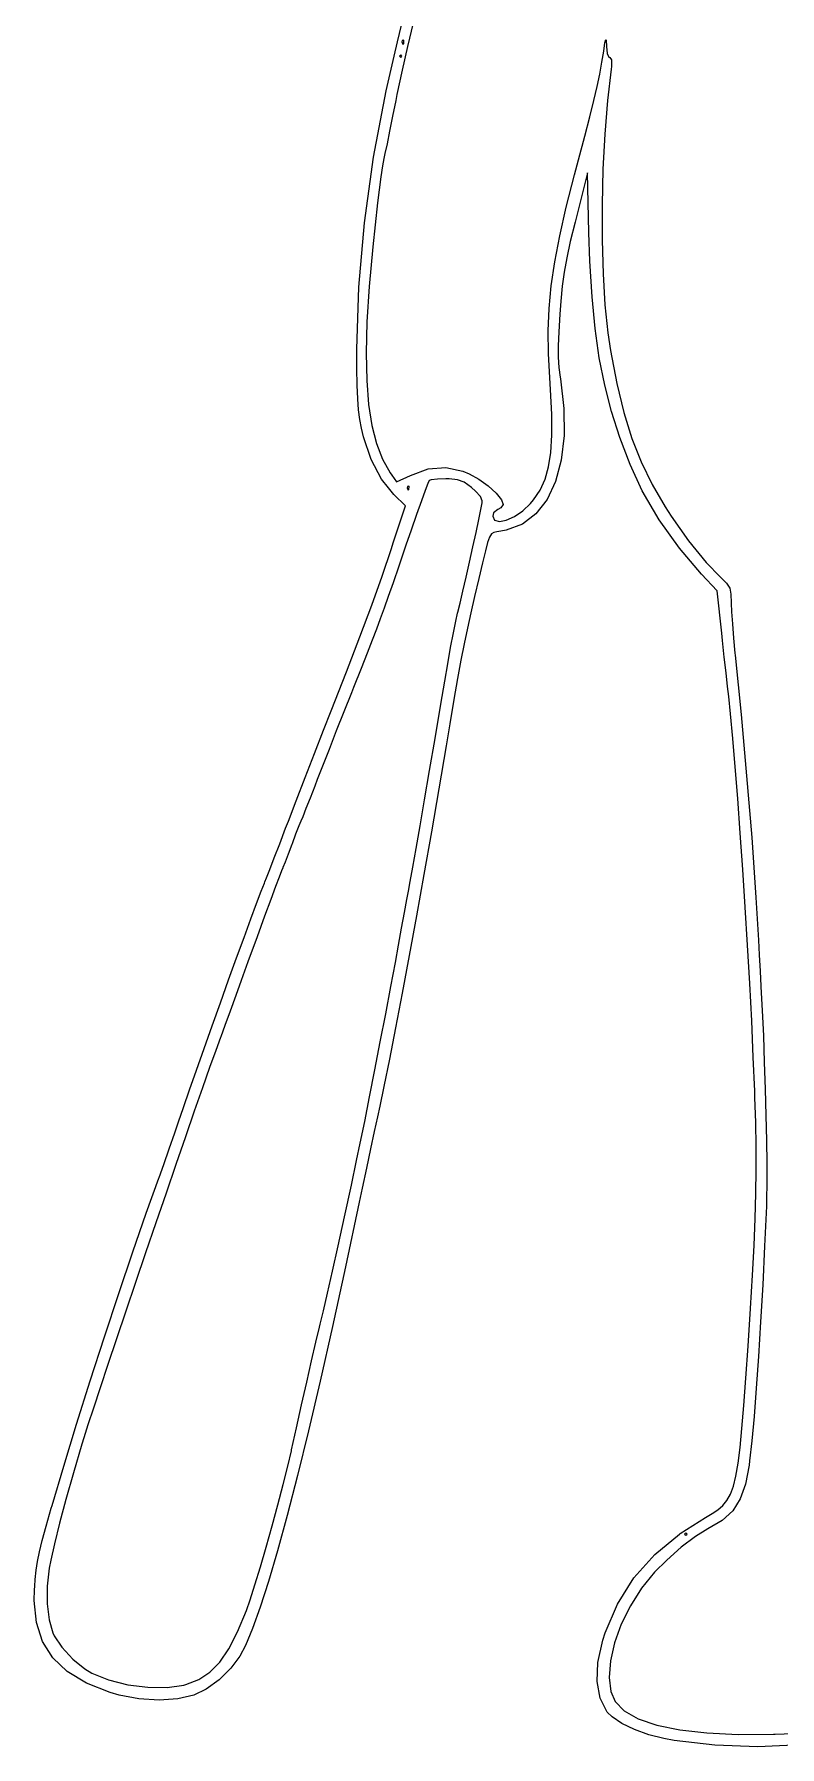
# Model space of a CAD drawing. Header units: inches. Extents: x 2.83 to 5.13, y -5.32 to -1.56.
# Drawn here: x 2.826 to 3.706, y -5.125 to -3.105 of the extents above; entities that cross this region are included whole.
import ezdxf

# ---------------------------------------------------------------- set-up
doc = ezdxf.new("R2010")
doc.units = ezdxf.units.IN
doc.header["$MEASUREMENT"] = 0
doc.layers.add('F.Silkscreen', color=41, linetype='CONTINUOUS', true_color=0xf2eda1)

msp = doc.modelspace()

# ---------------------------------------------------------------- linework, layer by layer
at = {"layer": 'F.Silkscreen', "linetype": 'CONTINUOUS'}
for p, q in [((3.2549, -3.1138), (3.2595, -3.0942)), ((3.2735, -3.0913), (3.2665, -3.1192)), ((3.2413, -3.1715), (3.2509, -3.1307)), ((3.2509, -3.1307), (3.2549, -3.1138)), ((3.2586, -3.1291), (3.2571, -3.1307)), ((3.2571, -3.1307), (3.2586, -3.1322)), ((3.2601, -3.1307), (3.2586, -3.1291)), ((3.2586, -3.1322), (3.2601, -3.1307)), ((3.2603, -3.1122), (3.2601, -3.1138)), ((3.2601, -3.1138), (3.2612, -3.1164)), ((3.2665, -3.1192), (3.2602, -3.147)), ((3.2622, -3.1118), (3.2603, -3.1122)), ((3.2612, -3.1164), (3.2622, -3.1159)), ((3.2625, -3.1123), (3.2622, -3.1118)), ((3.2622, -3.1159), (3.2625, -3.1123)), ((3.4959, -3.1376), (3.4981, -3.1246)), ((3.4981, -3.1246), (3.4996, -3.1149)), ((3.4996, -3.1149), (3.5005, -3.1109)), ((3.5005, -3.1109), (3.501, -3.1122)), ((3.501, -3.1122), (3.5013, -3.1184)), ((3.5013, -3.1184), (3.5013, -3.1192)), ((3.5013, -3.1192), (3.5023, -3.1274)), ((3.5023, -3.1274), (3.5043, -3.1319)), ((3.2602, -3.147), (3.2541, -3.1758)), ((3.4934, -3.1517), (3.4959, -3.1376)), ((3.5068, -3.1461), (3.5025, -3.1829)), ((3.5043, -3.1319), (3.5052, -3.1322)), ((3.5052, -3.1322), (3.5072, -3.1348)), ((3.5072, -3.1428), (3.5068, -3.1461)), ((3.5072, -3.1348), (3.5072, -3.1428)), ((3.4865, -3.1829), (3.4903, -3.1664)), ((3.4903, -3.1664), (3.4934, -3.1517)), ((3.2267, -3.2496), (3.2413, -3.1715)), ((3.2528, -3.1828), (3.2491, -3.2015)), ((3.2541, -3.1758), (3.2528, -3.1828)), ((3.4817, -3.2021), (3.4865, -3.1829)), ((3.5025, -3.1829), (3.4993, -3.2226)), ((3.2491, -3.2015), (3.2456, -3.219)), ((3.4757, -3.2251), (3.4817, -3.2021)), ((3.2456, -3.219), (3.2425, -3.2341)), ((3.4682, -3.253), (3.4757, -3.2251)), ((3.4993, -3.2226), (3.4972, -3.264)), ((3.216, -3.3273), (3.2267, -3.2496)), ((3.2388, -3.2515), (3.2372, -3.26)), ((3.2401, -3.2456), (3.2388, -3.2515)), ((3.2425, -3.2341), (3.2401, -3.2456)), ((3.2372, -3.26), (3.2353, -3.2728)), ((3.4539, -3.3087), (3.4636, -3.2705)), ((3.4636, -3.2705), (3.4682, -3.253)), ((3.4788, -3.2683), (3.4643, -3.3264)), ((3.4807, -3.3386), (3.4788, -3.2683)), ((3.4972, -3.264), (3.4961, -3.306)), ((3.2331, -3.2881), (3.2312, -3.3035)), ((3.2353, -3.2728), (3.2331, -3.2881)), ((3.2312, -3.3035), (3.2256, -3.3557)), ((3.4462, -3.3426), (3.4539, -3.3087)), ((3.4961, -3.306), (3.4962, -3.3475)), ((3.2094, -3.4032), (3.216, -3.3273)), ((3.4643, -3.3264), (3.4587, -3.3494)), ((3.4403, -3.3732), (3.4462, -3.3426)), ((3.4587, -3.3494), (3.4545, -3.3685)), ((3.4819, -3.3723), (3.4807, -3.3386)), ((3.4962, -3.3475), (3.4973, -3.3872)), ((3.2256, -3.3557), (3.2214, -3.4025)), ((3.4362, -3.4014), (3.4403, -3.3732)), ((3.4545, -3.3685), (3.4514, -3.3853)), ((3.4844, -3.4143), (3.4819, -3.3723)), ((3.4514, -3.3853), (3.4492, -3.4018)), ((3.4973, -3.3872), (3.4995, -3.424)), ((3.207, -3.4762), (3.2094, -3.4032)), ((3.2214, -3.4025), (3.2188, -3.444)), ((3.4337, -3.4282), (3.4362, -3.4014)), ((3.4492, -3.4018), (3.4474, -3.4198)), ((3.4327, -3.4546), (3.4337, -3.4282)), ((3.4474, -3.4198), (3.4463, -3.4348)), ((3.488, -3.452), (3.4844, -3.4143)), ((3.4995, -3.424), (3.5028, -3.4568)), ((3.2188, -3.444), (3.2179, -3.4808)), ((3.4463, -3.4348), (3.445, -3.4559)), ((3.4929, -3.4864), (3.488, -3.452)), ((3.433, -3.4815), (3.4327, -3.4546)), ((3.445, -3.4559), (3.4444, -3.4724)), ((3.4444, -3.4724), (3.4444, -3.4858)), ((3.5028, -3.4568), (3.5059, -3.4778)), ((3.207, -3.4808), (3.207, -3.4762)), ((3.207, -3.499), (3.207, -3.4808)), ((3.2179, -3.4808), (3.2185, -3.5132)), ((3.4345, -3.51), (3.433, -3.4815)), ((3.4444, -3.4858), (3.4452, -3.4977)), ((3.4993, -3.5186), (3.4929, -3.4864)), ((3.5059, -3.4778), (3.5135, -3.5168)), ((3.2073, -3.5188), (3.207, -3.499)), ((3.2185, -3.5132), (3.2207, -3.5415)), ((3.4355, -3.5239), (3.4345, -3.51)), ((3.4452, -3.4977), (3.4467, -3.5094)), ((3.4467, -3.5094), (3.447, -3.5112)), ((3.447, -3.5112), (3.451, -3.5462)), ((3.2079, -3.5347), (3.2073, -3.5188)), ((3.2089, -3.5477), (3.2079, -3.5347)), ((3.4369, -3.5533), (3.4355, -3.5239)), ((3.5073, -3.5497), (3.4993, -3.5186)), ((3.5135, -3.5168), (3.5218, -3.551)), ((3.2103, -3.559), (3.2089, -3.5477)), ((3.2207, -3.5415), (3.2246, -3.5662)), ((3.437, -3.5778), (3.4369, -3.5533)), ((3.451, -3.5462), (3.4513, -3.5782)), ((3.5172, -3.5806), (3.5073, -3.5497)), ((3.5218, -3.551), (3.5312, -3.5814)), ((3.2123, -3.5695), (3.2103, -3.559)), ((3.2147, -3.5795), (3.2123, -3.5695)), ((3.2246, -3.5662), (3.2301, -3.5876)), ((3.2238, -3.6065), (3.2147, -3.5795)), ((3.2301, -3.5876), (3.2373, -3.6061)), ((3.4358, -3.5982), (3.437, -3.5778)), ((3.4513, -3.5782), (3.448, -3.607)), ((3.5291, -3.6123), (3.5172, -3.5806)), ((3.5312, -3.5814), (3.5422, -3.6093)), ((3.2359, -3.6295), (3.2238, -3.6065)), ((3.2373, -3.6061), (3.2462, -3.622)), ((3.4289, -3.6297), (3.4331, -3.6152)), ((3.4331, -3.6152), (3.4358, -3.5982)), ((3.448, -3.607), (3.4413, -3.6322)), ((3.5436, -3.6434), (3.5291, -3.6123)), ((3.5422, -3.6093), (3.5552, -3.6359)), ((3.2441, -3.6398), (3.2359, -3.6295)), ((3.2462, -3.622), (3.2482, -3.6249)), ((3.2482, -3.6249), (3.2538, -3.6329)), ((3.2538, -3.6329), (3.27, -3.6251)), ((3.27, -3.6251), (3.2912, -3.6175)), ((3.2908, -3.6345), (3.2876, -3.6428)), ((3.2923, -3.6311), (3.2908, -3.6345)), ((3.2912, -3.6175), (3.3117, -3.6159)), ((3.2947, -3.6303), (3.2923, -3.6311)), ((3.3019, -3.6295), (3.2947, -3.6303)), ((3.3117, -3.6291), (3.3019, -3.6295)), ((3.3117, -3.6159), (3.3321, -3.6202)), ((3.3159, -3.6292), (3.3117, -3.6291)), ((3.3257, -3.6302), (3.3159, -3.6292)), ((3.3334, -3.6332), (3.3257, -3.6302)), ((3.3321, -3.6202), (3.3393, -3.6231)), ((3.342, -3.6393), (3.3334, -3.6332)), ((3.3393, -3.6231), (3.3508, -3.6294)), ((3.3508, -3.6294), (3.3619, -3.6374)), ((3.423, -3.6424), (3.4289, -3.6297)), ((3.4413, -3.6322), (3.4313, -3.6534)), ((3.2504, -3.6476), (3.2441, -3.6398)), ((3.2641, -3.6611), (3.2504, -3.6476)), ((3.2665, -3.6382), (3.2662, -3.6398)), ((3.2662, -3.6398), (3.2674, -3.6424)), ((3.2683, -3.6378), (3.2665, -3.6382)), ((3.2674, -3.6424), (3.2683, -3.6419)), ((3.2686, -3.6383), (3.2683, -3.6378)), ((3.2683, -3.6419), (3.2686, -3.6383)), ((3.2831, -3.6553), (3.2774, -3.6713)), ((3.2876, -3.6428), (3.2831, -3.6553)), ((3.3469, -3.6436), (3.342, -3.6393)), ((3.3527, -3.6502), (3.3469, -3.6436)), ((3.3549, -3.6551), (3.3527, -3.6502)), ((3.3547, -3.6574), (3.3549, -3.6551)), ((3.3619, -3.6374), (3.3712, -3.6459)), ((3.3712, -3.6459), (3.3774, -3.6538)), ((3.3774, -3.6538), (3.3794, -3.6594)), ((3.4117, -3.6584), (3.4153, -3.6541)), ((3.4153, -3.6541), (3.423, -3.6424)), ((3.4313, -3.6534), (3.4182, -3.6703)), ((3.5636, -3.6775), (3.5436, -3.6434)), ((3.5552, -3.6359), (3.5706, -3.6623)), ((3.2498, -3.7048), (3.2641, -3.6611)), ((3.2774, -3.6713), (3.2709, -3.6898)), ((3.3508, -3.6773), (3.3532, -3.6653)), ((3.3532, -3.6653), (3.3547, -3.6574)), ((3.3681, -3.6693), (3.3672, -3.6732)), ((3.3672, -3.6732), (3.3693, -3.6781)), ((3.3733, -3.6652), (3.3681, -3.6693)), ((3.3768, -3.6635), (3.3733, -3.6652)), ((3.3794, -3.6594), (3.3768, -3.6635)), ((3.3832, -3.6778), (3.3928, -3.6734)), ((3.3928, -3.6734), (3.4026, -3.6668)), ((3.4182, -3.6703), (3.4022, -3.6826)), ((3.4026, -3.6668), (3.4117, -3.6584)), ((3.5706, -3.6623), (3.5775, -3.6731)), ((3.5775, -3.6731), (3.5981, -3.7023)), ((3.2709, -3.6898), (3.2648, -3.7076)), ((3.3439, -3.7095), (3.3476, -3.6924)), ((3.3476, -3.6924), (3.3508, -3.6773)), ((3.3659, -3.6941), (3.3635, -3.6978)), ((3.3686, -3.6923), (3.3659, -3.6941)), ((3.372, -3.6915), (3.3686, -3.6923)), ((3.3693, -3.6781), (3.375, -3.6795)), ((3.3767, -3.691), (3.372, -3.6915)), ((3.375, -3.6795), (3.3832, -3.6778)), ((3.3832, -3.6898), (3.3767, -3.691)), ((3.4022, -3.6826), (3.3832, -3.6898)), ((3.5873, -3.7108), (3.5636, -3.6775)), ((3.2367, -3.7438), (3.2477, -3.7113)), ((3.2477, -3.7113), (3.2498, -3.7048)), ((3.2648, -3.7076), (3.2564, -3.732)), ((3.3399, -3.7275), (3.3439, -3.7095)), ((3.3585, -3.7139), (3.3551, -3.7281)), ((3.3612, -3.7041), (3.3585, -3.7139)), ((3.3635, -3.6978), (3.3612, -3.7041)), ((3.6135, -3.7416), (3.5873, -3.7108)), ((3.5981, -3.7023), (3.619, -3.7278)), ((3.2564, -3.732), (3.2496, -3.7518)), ((3.3359, -3.7453), (3.3399, -3.7275)), ((3.3551, -3.7281), (3.3506, -3.7469)), ((3.619, -3.7278), (3.6358, -3.7453)), ((3.2244, -3.7783), (3.2367, -3.7438)), ((3.2496, -3.7518), (3.244, -3.768)), ((3.332, -3.7618), (3.3359, -3.7453)), ((3.3506, -3.7469), (3.3456, -3.768)), ((3.632, -3.7613), (3.6135, -3.7416)), ((3.6358, -3.7453), (3.6429, -3.7524)), ((3.6429, -3.7524), (3.6467, -3.7582)), ((3.244, -3.768), (3.2391, -3.7818)), ((3.3259, -3.7866), (3.3286, -3.776)), ((3.3286, -3.776), (3.332, -3.7618)), ((3.3456, -3.768), (3.3412, -3.7872)), ((3.6373, -3.8114), (3.632, -3.7613)), ((3.6467, -3.7582), (3.6482, -3.7651)), ((3.6482, -3.7651), (3.6485, -3.7756)), ((3.6485, -3.7756), (3.6485, -3.7758)), ((3.6485, -3.7758), (3.6488, -3.7859)), ((3.2105, -3.8157), (3.2244, -3.7783)), ((3.2346, -3.7942), (3.2301, -3.8064)), ((3.2391, -3.7818), (3.2346, -3.7942)), ((3.3208, -3.8108), (3.3236, -3.797)), ((3.3236, -3.797), (3.3256, -3.7878)), ((3.3256, -3.7878), (3.3259, -3.7866)), ((3.3412, -3.7872), (3.3373, -3.8054)), ((3.6488, -3.7859), (3.6498, -3.8002)), ((3.1947, -3.8569), (3.2105, -3.8157)), ((3.2301, -3.8064), (3.2251, -3.8195)), ((3.3175, -3.828), (3.3208, -3.8108)), ((3.3373, -3.8054), (3.3335, -3.8237)), ((3.6382, -3.82), (3.6373, -3.8114)), ((3.6498, -3.8002), (3.6511, -3.8171)), ((3.6511, -3.8171), (3.6528, -3.8346)), ((3.2192, -3.8346), (3.212, -3.8527)), ((3.2251, -3.8195), (3.2192, -3.8346)), ((3.3141, -3.8474), (3.3175, -3.828)), ((3.3335, -3.8237), (3.3297, -3.8431)), ((3.6403, -3.8394), (3.6382, -3.82)), ((3.6528, -3.8346), (3.6531, -3.8371)), ((3.6531, -3.8371), (3.6602, -3.907)), ((3.1767, -3.9028), (3.1947, -3.8569)), ((3.212, -3.8527), (3.2031, -3.8751)), ((3.3105, -3.8677), (3.3141, -3.8474)), ((3.3297, -3.8431), (3.3258, -3.8646)), ((3.6424, -3.8581), (3.6403, -3.8394)), ((3.2031, -3.8751), (3.2006, -3.8814)), ((3.3059, -3.8948), (3.3105, -3.8677)), ((3.3258, -3.8646), (3.3214, -3.8893)), ((3.6442, -3.8742), (3.6424, -3.8581)), ((3.6455, -3.886), (3.6442, -3.8742)), ((3.2006, -3.8814), (3.1917, -3.9039)), ((3.2991, -3.9354), (3.3059, -3.8948)), ((3.3214, -3.8893), (3.3165, -3.9182)), ((3.6477, -3.9063), (3.6455, -3.886)), ((3.1676, -3.9258), (3.1767, -3.9028)), ((3.1917, -3.9039), (3.1827, -3.9266)), ((3.3165, -3.9182), (3.3121, -3.9441)), ((3.6505, -3.9353), (3.6477, -3.9063)), ((3.6602, -3.907), (3.6667, -3.9794)), ((3.1569, -3.9532), (3.1676, -3.9258)), ((3.1827, -3.9266), (3.1741, -3.9484)), ((3.2926, -3.9731), (3.2991, -3.9354)), ((3.6533, -3.9689), (3.6505, -3.9353)), ((3.1458, -3.9816), (3.1569, -3.9532)), ((3.1741, -3.9484), (3.1665, -3.9679)), ((3.3121, -3.9441), (3.3035, -3.9948)), ((3.1665, -3.9679), (3.1602, -3.9837)), ((3.2867, -4.0076), (3.2926, -3.9731)), ((3.6563, -4.0064), (3.6533, -3.9689)), ((3.1353, -4.0089), (3.1458, -3.9816)), ((3.1572, -3.9915), (3.1517, -4.0057)), ((3.1602, -3.9837), (3.1572, -3.9915)), ((3.3035, -3.9948), (3.2948, -4.0455)), ((3.6667, -3.9794), (3.6726, -4.0522)), ((3.1261, -4.0328), (3.1353, -4.0089)), ((3.1468, -4.0182), (3.143, -4.0277)), ((3.1517, -4.0057), (3.1468, -4.0182)), ((3.2814, -4.0385), (3.2867, -4.0076)), ((3.6592, -4.047), (3.6563, -4.0064)), ((3.1229, -4.0412), (3.1261, -4.0328)), ((3.1384, -4.0386), (3.1347, -4.0482)), ((3.1408, -4.0328), (3.1384, -4.0386)), ((3.143, -4.0277), (3.1408, -4.0328)), ((3.2768, -4.0651), (3.2814, -4.0385)), ((3.1095, -4.0762), (3.1159, -4.0597)), ((3.1159, -4.0597), (3.1229, -4.0412)), ((3.1305, -4.0596), (3.1302, -4.0603)), ((3.1347, -4.0482), (3.1305, -4.0596)), ((3.2948, -4.0455), (3.2859, -4.0957)), ((3.6622, -4.0898), (3.6592, -4.047)), ((3.6726, -4.0522), (3.6775, -4.1229)), ((3.1043, -4.0898), (3.1095, -4.0762)), ((3.126, -4.0717), (3.1222, -4.0815)), ((3.1302, -4.0603), (3.126, -4.0717)), ((3.2729, -4.0871), (3.2768, -4.0651)), ((3.0984, -4.1047), (3.1004, -4.0996)), ((3.1004, -4.0996), (3.1043, -4.0898)), ((3.1151, -4.099), (3.111, -4.1101)), ((3.1179, -4.0917), (3.1151, -4.099)), ((3.1196, -4.0879), (3.1179, -4.0917)), ((3.1197, -4.0876), (3.1196, -4.0879)), ((3.1222, -4.0815), (3.1197, -4.0876)), ((3.2699, -4.104), (3.2729, -4.0871)), ((3.2859, -4.0957), (3.2772, -4.1446)), ((3.665, -4.1342), (3.6622, -4.0898)), ((3.0887, -4.1299), (3.0941, -4.1156)), ((3.0941, -4.1156), (3.0979, -4.1061)), ((3.0979, -4.1061), (3.0984, -4.1047)), ((3.111, -4.1101), (3.1053, -4.1253)), ((3.266, -4.1254), (3.2678, -4.1154)), ((3.2678, -4.1154), (3.2699, -4.104)), ((3.0819, -4.1483), (3.0887, -4.1299)), ((3.1053, -4.1253), (3.0981, -4.1449)), ((3.2597, -4.159), (3.2631, -4.1406)), ((3.2631, -4.1406), (3.266, -4.1254)), ((3.6677, -4.1794), (3.665, -4.1342)), ((3.6775, -4.1229), (3.6805, -4.1735)), ((3.0739, -4.17), (3.0819, -4.1483)), ((3.0981, -4.1449), (3.0892, -4.1694)), ((3.256, -4.1791), (3.2597, -4.159)), ((3.2772, -4.1446), (3.2686, -4.1916)), ((3.0651, -4.1943), (3.0739, -4.17)), ((3.0892, -4.1694), (3.0784, -4.199)), ((3.2523, -4.1995), (3.256, -4.1791)), ((3.6703, -4.2244), (3.6677, -4.1794)), ((3.6805, -4.1735), (3.6815, -4.1906)), ((3.0557, -4.2203), (3.0651, -4.1943)), ((3.0784, -4.199), (3.0705, -4.2209)), ((3.247, -4.228), (3.2523, -4.1995)), ((3.2686, -4.1916), (3.2604, -4.2358)), ((3.6815, -4.1906), (3.6826, -4.2099)), ((3.0459, -4.2473), (3.0557, -4.2203)), ((3.0705, -4.2209), (3.0641, -4.2386)), ((3.6826, -4.2099), (3.6836, -4.2274)), ((3.0641, -4.2386), (3.0574, -4.2569)), ((3.241, -4.2602), (3.247, -4.228)), ((3.2604, -4.2358), (3.2526, -4.2768)), ((3.6726, -4.2686), (3.6703, -4.2244)), ((3.6836, -4.2274), (3.6836, -4.2285)), ((3.6836, -4.2285), (3.6851, -4.2561)), ((3.0362, -4.2745), (3.0459, -4.2473)), ((3.0574, -4.2569), (3.0512, -4.2739)), ((3.2346, -4.2934), (3.241, -4.2602)), ((3.6851, -4.2561), (3.6864, -4.286)), ((3.0267, -4.3012), (3.0362, -4.2745)), ((3.0512, -4.2739), (3.0463, -4.2873)), ((3.2526, -4.2768), (3.2454, -4.3137)), ((3.6745, -4.3112), (3.6726, -4.2686)), ((3.0177, -4.3267), (3.0267, -4.3012)), ((3.0459, -4.2882), (3.0404, -4.3035)), ((3.0463, -4.2873), (3.0459, -4.2882)), ((3.2282, -4.3264), (3.2346, -4.2934)), ((3.6864, -4.286), (3.6875, -4.3174)), ((3.0404, -4.3035), (3.0333, -4.3235)), ((3.2454, -4.3137), (3.2389, -4.3458)), ((3.6762, -4.3514), (3.6745, -4.3112)), ((3.6875, -4.3174), (3.6885, -4.3491)), ((3.0095, -4.35), (3.0177, -4.3267)), ((3.0333, -4.3235), (3.0248, -4.3475)), ((3.222, -4.3581), (3.2282, -4.3264)), ((3.0023, -4.3706), (3.0095, -4.35)), ((3.0248, -4.3475), (3.0152, -4.375)), ((3.2162, -4.3873), (3.222, -4.3581)), ((3.2389, -4.3458), (3.2339, -4.3692)), ((3.6765, -4.359), (3.6762, -4.3514)), ((3.6774, -4.3885), (3.6765, -4.359)), ((3.6885, -4.3491), (3.6893, -4.3802)), ((2.9966, -4.3875), (3.0023, -4.3706)), ((3.0152, -4.375), (3.0047, -4.4053)), ((3.2312, -4.3817), (3.2275, -4.3989)), ((3.2339, -4.3692), (3.2312, -4.3817)), ((3.6893, -4.3802), (3.6899, -4.4098)), ((2.9855, -4.4196), (2.9921, -4.4006)), ((2.9921, -4.4006), (2.9966, -4.3875)), ((3.211, -4.4128), (3.2162, -4.3873)), ((3.2275, -4.3989), (3.2231, -4.4196)), ((3.6779, -4.4166), (3.6774, -4.3885)), ((2.9791, -4.438), (2.9855, -4.4196)), ((3.0047, -4.4053), (2.9935, -4.4378)), ((3.2066, -4.4334), (3.211, -4.4128)), ((3.2231, -4.4196), (3.2183, -4.4423)), ((3.678, -4.4442), (3.6779, -4.4166)), ((3.6899, -4.4098), (3.6903, -4.4367)), ((2.9736, -4.4533), (2.9791, -4.438)), ((2.9935, -4.4378), (2.9818, -4.4719)), ((3.2004, -4.4624), (3.2066, -4.4334)), ((3.2183, -4.4423), (3.2133, -4.466)), ((3.6903, -4.4367), (3.6904, -4.4601)), ((2.9585, -4.4952), (2.9733, -4.454)), ((2.9733, -4.454), (2.9736, -4.4533)), ((3.1923, -4.4997), (3.2004, -4.4624)), ((3.6776, -4.4722), (3.678, -4.4442)), ((3.6904, -4.4601), (3.6902, -4.4789)), ((2.9818, -4.4719), (2.9698, -4.5069)), ((3.2098, -4.4823), (3.1935, -4.5587)), ((3.2133, -4.466), (3.2098, -4.4823)), ((3.6768, -4.5016), (3.6776, -4.4722)), ((3.6902, -4.4789), (3.6899, -4.4869)), ((2.9426, -4.5409), (2.9585, -4.4952)), ((3.1848, -4.5337), (3.1923, -4.4997)), ((3.6755, -4.5334), (3.6768, -4.5016)), ((3.6899, -4.4869), (3.6879, -4.5341)), ((2.9698, -4.5069), (2.9578, -4.5421)), ((2.9261, -4.59), (2.9426, -4.5409)), ((2.9578, -4.5421), (2.9459, -4.5771)), ((3.1781, -4.5639), (3.1848, -4.5337)), ((3.6736, -4.5684), (3.6755, -4.5334)), ((3.6879, -4.5341), (3.6856, -4.5799)), ((3.1723, -4.5897), (3.1781, -4.5639)), ((3.1935, -4.5587), (3.178, -4.629)), ((2.9459, -4.5771), (2.9344, -4.6111)), ((3.6713, -4.6077), (3.6736, -4.5684)), ((3.6856, -4.5799), (3.6832, -4.6235)), ((2.9092, -4.6411), (2.9261, -4.59)), ((3.1675, -4.6106), (3.1723, -4.5897)), ((2.9344, -4.6111), (2.9235, -4.6436)), ((3.1638, -4.6261), (3.1675, -4.6106)), ((3.6683, -4.6521), (3.6713, -4.6077)), ((3.6832, -4.6235), (3.6806, -4.6643)), ((2.8925, -4.693), (2.9092, -4.6411)), ((2.9235, -4.6436), (2.9133, -4.6738)), ((3.1587, -4.6475), (3.163, -4.6297)), ((3.163, -4.6297), (3.1638, -4.6261)), ((3.178, -4.629), (3.1635, -4.6934)), ((3.1535, -4.6696), (3.1587, -4.6475)), ((3.6657, -4.6899), (3.6683, -4.6521)), ((3.6683, -4.6521), (3.6683, -4.6521)), ((3.6806, -4.6643), (3.678, -4.7017)), ((2.9133, -4.6738), (2.9042, -4.7012)), ((3.1478, -4.6947), (3.1535, -4.6696)), ((2.8763, -4.7443), (2.8925, -4.693)), ((2.9042, -4.7012), (2.8962, -4.7252)), ((3.1417, -4.7214), (3.1478, -4.6947)), ((3.1635, -4.6934), (3.1497, -4.752)), ((3.6633, -4.7221), (3.6657, -4.6899)), ((3.678, -4.7017), (3.6754, -4.7351)), ((2.8962, -4.7252), (2.8897, -4.7451)), ((3.1357, -4.7484), (3.1417, -4.7214)), ((3.6611, -4.7493), (3.6633, -4.7221)), ((2.8612, -4.7938), (2.8763, -4.7443)), ((2.8897, -4.7451), (2.8849, -4.7603)), ((3.6754, -4.7351), (3.6727, -4.7639)), ((2.8849, -4.7603), (2.8825, -4.7679)), ((3.13, -4.7744), (3.1357, -4.7484)), ((3.1497, -4.752), (3.1368, -4.8048)), ((3.6589, -4.7719), (3.6611, -4.7493)), ((3.6727, -4.7639), (3.6701, -4.7873)), ((2.8825, -4.7679), (2.8726, -4.8018)), ((3.1254, -4.7939), (3.1297, -4.7757)), ((3.1297, -4.7757), (3.13, -4.7744)), ((3.6565, -4.7904), (3.6589, -4.7719)), ((2.8474, -4.8401), (2.8612, -4.7938)), ((2.8726, -4.8018), (2.8638, -4.8331)), ((3.12, -4.8155), (3.1254, -4.7939)), ((3.1368, -4.8048), (3.1247, -4.852)), ((3.651, -4.8174), (3.6539, -4.8054)), ((3.6539, -4.8054), (3.6565, -4.7904)), ((3.6695, -4.7925), (3.6654, -4.8148)), ((3.6701, -4.7873), (3.6695, -4.7925)), ((3.1137, -4.8394), (3.12, -4.8155)), ((3.6434, -4.8343), (3.6475, -4.8268)), ((3.6475, -4.8268), (3.651, -4.8174)), ((3.6654, -4.8148), (3.6592, -4.8324)), ((2.8404, -4.8646), (2.8465, -4.8434)), ((2.8465, -4.8434), (2.8474, -4.8401)), ((2.8638, -4.8331), (2.8563, -4.8611)), ((3.1069, -4.8643), (3.1137, -4.8394)), ((3.626, -4.8497), (3.6328, -4.8452)), ((3.6328, -4.8452), (3.6385, -4.8402)), ((3.6502, -4.8463), (3.6377, -4.8577)), ((3.6385, -4.8402), (3.6434, -4.8343)), ((3.6592, -4.8324), (3.6502, -4.8463)), ((2.8358, -4.8813), (2.8404, -4.8646)), ((2.8563, -4.8611), (2.8503, -4.8852)), ((3.0999, -4.8891), (3.1069, -4.8643)), ((3.1247, -4.852), (3.1133, -4.8936)), ((3.5883, -4.873), (3.6181, -4.8543)), ((3.621, -4.8677), (3.6063, -4.8767)), ((3.6181, -4.8543), (3.626, -4.8497)), ((3.6377, -4.8577), (3.621, -4.8677)), ((2.8325, -4.8948), (2.8358, -4.8813)), ((2.8503, -4.8852), (2.8459, -4.9045)), ((3.5584, -4.8978), (3.5874, -4.8738)), ((3.5874, -4.8738), (3.5883, -4.873)), ((3.6063, -4.8767), (3.5896, -4.8893)), ((3.595, -4.8723), (3.5935, -4.8738)), ((3.5935, -4.8738), (3.595, -4.8753)), ((3.5965, -4.8738), (3.595, -4.8723)), ((3.595, -4.8753), (3.5965, -4.8738)), ((2.8286, -4.9166), (2.8301, -4.9061)), ((2.8301, -4.9061), (2.8325, -4.8948)), ((2.8459, -4.9045), (2.8441, -4.9139)), ((3.0931, -4.9126), (3.0999, -4.8891)), ((3.1133, -4.8936), (3.1027, -4.9296)), ((3.5337, -4.9255), (3.5584, -4.8978)), ((3.5724, -4.9045), (3.5579, -4.9189)), ((3.5896, -4.8893), (3.5724, -4.9045)), ((2.827, -4.9351), (2.8275, -4.9273)), ((2.8275, -4.9273), (2.8286, -4.9166)), ((2.8441, -4.9139), (2.8417, -4.9351)), ((3.0867, -4.9338), (3.0931, -4.9126)), ((3.5142, -4.9564), (3.5337, -4.9255)), ((3.5579, -4.9189), (3.5426, -4.9377)), ((2.8264, -4.9522), (2.8267, -4.9396)), ((2.8267, -4.9396), (2.827, -4.9351)), ((2.8417, -4.9351), (2.8417, -4.956)), ((3.0811, -4.9513), (3.0867, -4.9338)), ((3.1027, -4.9296), (3.0929, -4.9602)), ((3.5426, -4.9377), (3.5295, -4.9585)), ((2.8289, -4.9781), (2.8264, -4.9522)), ((2.8417, -4.956), (2.844, -4.975)), ((3.0663, -4.989), (3.0766, -4.964)), ((3.0766, -4.964), (3.0811, -4.9513)), ((3.0929, -4.9602), (3.0838, -4.9854)), ((3.4999, -4.9904), (3.5142, -4.9564)), ((3.5295, -4.9585), (3.5188, -4.9803)), ((2.8361, -5.0005), (2.8289, -4.9781)), ((2.844, -4.975), (2.8483, -4.9904)), ((3.056, -5.0094), (3.0663, -4.989)), ((3.0838, -4.9854), (3.0754, -5.0053)), ((3.5188, -4.9803), (3.5109, -5.0023)), ((2.8482, -5.0198), (2.8361, -5.0005)), ((2.8483, -4.9904), (2.8499, -4.9937)), ((2.8499, -4.9937), (2.859, -5.0074)), ((2.859, -5.0074), (2.8718, -5.0212)), ((3.0453, -5.0251), (3.056, -5.0094)), ((3.0754, -5.0053), (3.0688, -5.0179)), ((3.4913, -5.0252), (3.4971, -4.9991)), ((3.4971, -4.9991), (3.4999, -4.9904)), ((3.5109, -5.0023), (3.506, -5.0235)), ((2.8654, -5.036), (2.8482, -5.0198)), ((2.8718, -5.0212), (2.8859, -5.0328)), ((3.0336, -5.0368), (3.0453, -5.0251)), ((3.0688, -5.0179), (3.0584, -5.032)), ((3.4902, -5.0478), (3.4913, -5.0252)), ((3.506, -5.0235), (3.5045, -5.0429)), ((2.888, -5.0497), (2.8654, -5.036)), ((2.8859, -5.0328), (2.8942, -5.0378)), ((2.9161, -5.0609), (2.888, -5.0497)), ((2.8942, -5.0378), (2.914, -5.0459)), ((2.914, -5.0459), (2.9367, -5.0516)), ((3.0052, -5.0512), (3.0205, -5.0453)), ((3.0205, -5.0453), (3.0336, -5.0368)), ((3.0445, -5.0456), (3.0291, -5.0568)), ((3.0584, -5.032), (3.0445, -5.0456)), ((3.4939, -5.0673), (3.4902, -5.0478)), ((3.5045, -5.0429), (3.5065, -5.0595)), ((2.9267, -5.064), (2.9161, -5.0609)), ((2.9499, -5.0682), (2.9267, -5.064)), ((2.9367, -5.0516), (2.9604, -5.0546)), ((2.9736, -5.0696), (2.9499, -5.0682)), ((2.9604, -5.0546), (2.983, -5.0548)), ((2.9958, -5.0682), (2.9736, -5.0696)), ((2.983, -5.0548), (3.0027, -5.0519)), ((3.0146, -5.0639), (2.9958, -5.0682)), ((3.0027, -5.0519), (3.0052, -5.0512)), ((3.0291, -5.0568), (3.0146, -5.0639)), ((3.5022, -5.0839), (3.4939, -5.0673)), ((3.5065, -5.0595), (3.5117, -5.0713)), ((3.5079, -5.0896), (3.5022, -5.0839)), ((3.5193, -5.0972), (3.5079, -5.0896)), ((3.5117, -5.0713), (3.5224, -5.0824)), ((3.5224, -5.0824), (3.5389, -5.0916)), ((3.5343, -5.1043), (3.5193, -5.0972)), ((3.5513, -5.1105), (3.5343, -5.1043)), ((3.5389, -5.0916), (3.5607, -5.0991)), ((3.5607, -5.0991), (3.5878, -5.1047)), ((3.5878, -5.1047), (3.6199, -5.1084)), ((3.6199, -5.1084), (3.6567, -5.1102)), ((3.6567, -5.1102), (3.6982, -5.11)), ((3.6982, -5.11), (3.7005, -5.1099)), ((3.7005, -5.1099), (3.7316, -5.1086)), ((3.569, -5.115), (3.5513, -5.1105)), ((3.5811, -5.1172), (3.569, -5.115)), ((3.6292, -5.123), (3.5811, -5.1172)), ((3.6797, -5.1247), (3.6292, -5.123)), ((3.7309, -5.1224), (3.6797, -5.1247))]:
    msp.add_line(p, q, dxfattribs=at)

doc.saveas('drawing.dxf')
